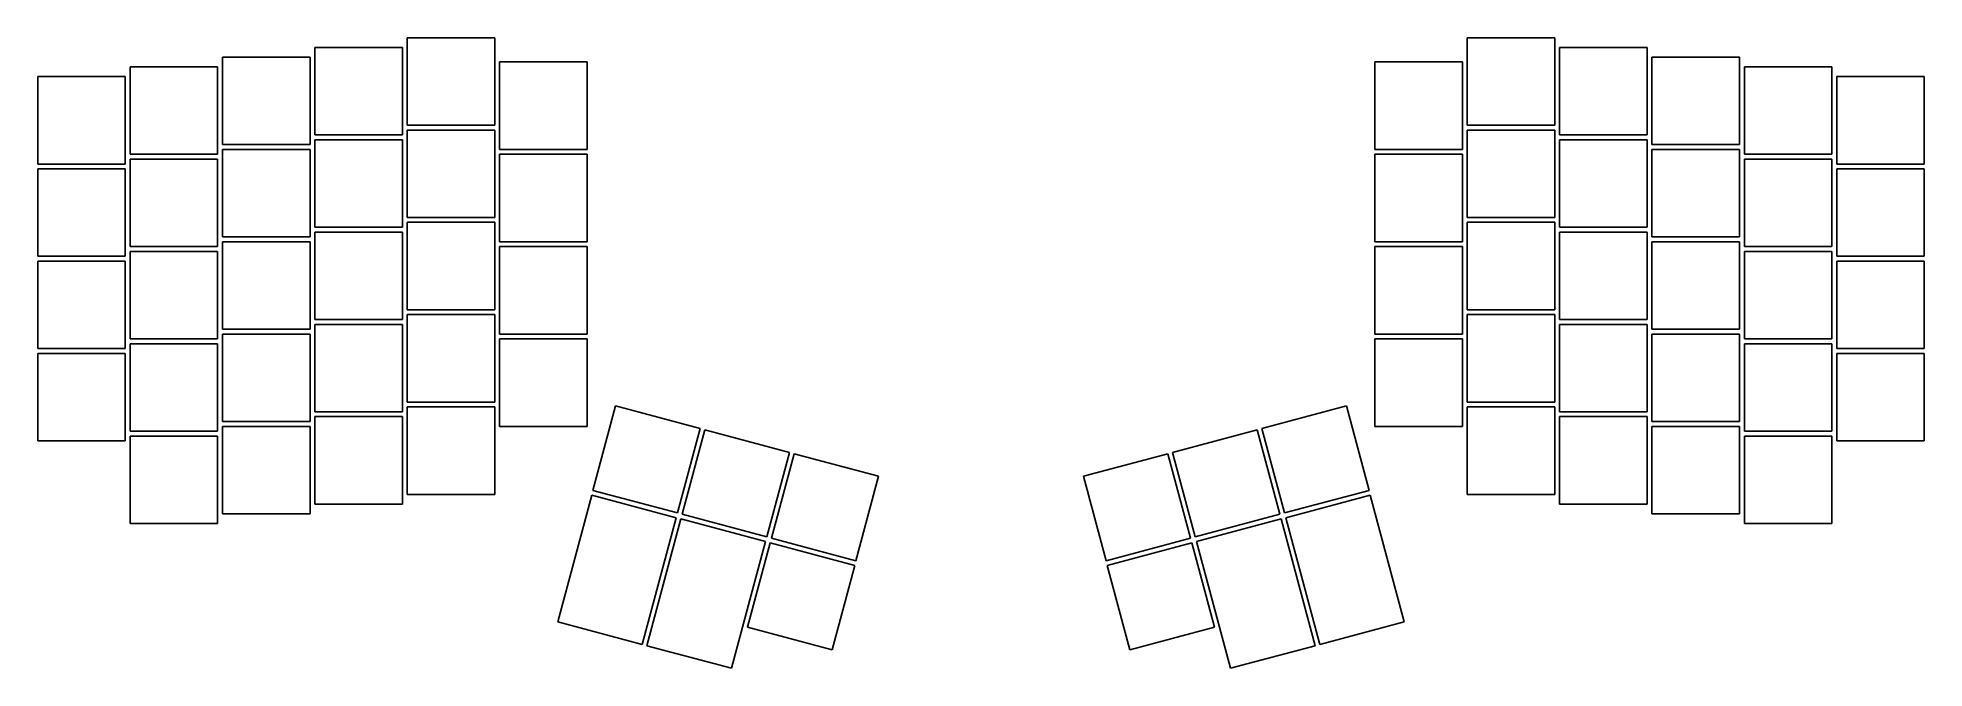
# Model space of a CAD drawing. Header units: millimetres. Extents: x -9 to 379, y -37 to 93.
import ezdxf

# ---------------------------------------------------------------- set-up
doc = ezdxf.new("R2010")
doc.units = ezdxf.units.MM

msp = doc.modelspace()

# ---------------------------------------------------------------- linework, layer by layer
for p, q in [((48, 91), (66, 91)), ((48, 73), (48, 91)), ((66, 91), (66, 73)), ((67, 93), (85, 93)), ((67, 75), (67, 93)), ((85, 93), (85, 75)), ((285, 93), (303, 93)), ((285, 75), (285, 93)), ((303, 93), (303, 75)), ((304, 91), (322, 91)), ((304, 73), (304, 91)), ((322, 91), (322, 73)), ((10, 87), (28, 87)), ((10, 69), (10, 87)), ((28, 87), (28, 69)), ((29, 89), (47, 89)), ((29, 71), (29, 89)), ((47, 89), (47, 71)), ((86, 88), (104, 88)), ((86, 70), (86, 88)), ((104, 88), (104, 70)), ((266, 88), (284, 88)), ((266, 70), (266, 88)), ((284, 88), (284, 70)), ((323, 89), (341, 89)), ((323, 71), (323, 89)), ((341, 89), (341, 71)), ((342, 87), (360, 87)), ((342, 69), (342, 87)), ((360, 87), (360, 69)), ((-9, 85), (9, 85)), ((-9, 67), (-9, 85)), ((9, 85), (9, 67)), ((361, 85), (379, 85)), ((361, 67), (361, 85)), ((379, 85), (379, 67)), ((85, 75), (67, 75)), ((67, 74), (85, 74)), ((67, 56), (67, 74)), ((85, 74), (85, 56)), ((303, 75), (285, 75)), ((285, 74), (303, 74)), ((285, 56), (285, 74)), ((303, 74), (303, 56)), ((47, 71), (29, 71)), ((29, 70), (47, 70)), ((29, 52), (29, 70)), ((47, 70), (47, 52)), ((66, 73), (48, 73)), ((48, 72), (66, 72)), ((48, 54), (48, 72)), ((66, 72), (66, 54)), ((104, 70), (86, 70)), ((284, 70), (266, 70)), ((322, 73), (304, 73)), ((304, 72), (322, 72)), ((304, 54), (304, 72)), ((322, 72), (322, 54)), ((341, 71), (323, 71)), ((323, 70), (341, 70)), ((323, 52), (323, 70)), ((341, 70), (341, 52)), ((9, 67), (-9, 67)), ((-9, 66), (9, 66)), ((-9, 48), (-9, 66)), ((9, 66), (9, 48)), ((28, 69), (10, 69)), ((10, 68), (28, 68)), ((10, 50), (10, 68)), ((28, 68), (28, 50)), ((86, 69), (104, 69)), ((86, 51), (86, 69)), ((104, 69), (104, 51)), ((266, 69), (284, 69)), ((266, 51), (266, 69)), ((284, 69), (284, 51)), ((360, 69), (342, 69)), ((342, 68), (360, 68)), ((342, 50), (342, 68)), ((360, 68), (360, 50)), ((379, 67), (361, 67)), ((361, 66), (379, 66)), ((361, 48), (361, 66)), ((379, 66), (379, 48)), ((85, 56), (67, 56)), ((67, 55), (85, 55)), ((67, 37), (67, 55)), ((85, 55), (85, 37)), ((303, 56), (285, 56)), ((285, 55), (303, 55)), ((285, 37), (285, 55)), ((303, 55), (303, 37)), ((47, 52), (29, 52)), ((29, 51), (47, 51)), ((29, 33), (29, 51)), ((47, 51), (47, 33)), ((66, 54), (48, 54)), ((48, 53), (66, 53)), ((48, 35), (48, 53)), ((66, 53), (66, 35)), ((104, 51), (86, 51)), ((284, 51), (266, 51)), ((322, 54), (304, 54)), ((304, 53), (322, 53)), ((304, 35), (304, 53)), ((322, 53), (322, 35)), ((341, 52), (323, 52)), ((323, 51), (341, 51)), ((323, 33), (323, 51)), ((341, 51), (341, 33)), ((9, 48), (-9, 48)), ((-9, 47), (9, 47)), ((-9, 29), (-9, 47)), ((9, 47), (9, 29)), ((28, 50), (10, 50)), ((10, 49), (28, 49)), ((10, 31), (10, 49)), ((28, 49), (28, 31)), ((86, 50), (104, 50)), ((86, 32), (86, 50)), ((104, 50), (104, 32)), ((266, 50), (284, 50)), ((266, 32), (266, 50)), ((284, 50), (284, 32)), ((360, 50), (342, 50)), ((342, 49), (360, 49)), ((342, 31), (342, 49)), ((360, 49), (360, 31)), ((379, 48), (361, 48)), ((361, 47), (379, 47)), ((361, 29), (361, 47)), ((379, 47), (379, 29)), ((66, 35), (48, 35)), ((85, 37), (67, 37)), ((67, 36), (85, 36)), ((67, 18), (67, 36)), ((85, 36), (85, 18)), ((303, 37), (285, 37)), ((285, 36), (303, 36)), ((285, 18), (285, 36)), ((303, 36), (303, 18)), ((322, 35), (304, 35)), ((47, 33), (29, 33)), ((29, 32), (47, 32)), ((29, 14), (29, 32)), ((47, 32), (47, 14)), ((48, 34), (66, 34)), ((48, 16), (48, 34)), ((66, 34), (66, 16)), ((104, 32), (86, 32)), ((284, 32), (266, 32)), ((304, 34), (322, 34)), ((304, 16), (304, 34)), ((322, 34), (322, 16)), ((341, 33), (323, 33)), ((323, 32), (341, 32)), ((323, 14), (323, 32)), ((341, 32), (341, 14)), ((9, 29), (-9, 29)), ((-9, 28), (9, 28)), ((-9, 10), (-9, 28)), ((9, 28), (9, 10)), ((28, 31), (10, 31)), ((10, 30), (28, 30)), ((10, 12), (10, 30)), ((28, 30), (28, 12)), ((86, 31), (104, 31)), ((86, 13), (86, 31)), ((104, 31), (104, 13)), ((266, 31), (284, 31)), ((266, 13), (266, 31)), ((284, 31), (284, 13)), ((360, 31), (342, 31)), ((342, 30), (360, 30)), ((342, 12), (342, 30)), ((360, 30), (360, 12)), ((379, 29), (361, 29)), ((361, 28), (379, 28)), ((361, 10), (361, 28)), ((379, 28), (379, 10)), ((66, 16), (48, 16)), ((85, 18), (67, 18)), ((67, 17), (85, 17)), ((67, -1), (67, 17)), ((85, 17), (85, -1)), ((105.19, -0.18), (109.85, 17.21)), ((109.85, 17.21), (127.24, 12.55)), ((242.76, 12.55), (260.15, 17.21)), ((260.15, 17.21), (264.81, -0.18)), ((303, 18), (285, 18)), ((285, 17), (303, 17)), ((285, -1), (285, 17)), ((303, 17), (303, -1)), ((322, 16), (304, 16)), ((28, 12), (10, 12)), ((47, 14), (29, 14)), ((29, 13), (47, 13)), ((29, -5), (29, 13)), ((47, 13), (47, -5)), ((48, 15), (66, 15)), ((48, -3), (48, 15)), ((66, 15), (66, -3)), ((104, 13), (86, 13)), ((127.24, 12.55), (122.58, -4.83)), ((123.54, -5.09), (128.2, 12.29)), ((128.2, 12.29), (145.59, 7.63)), ((224.41, 7.63), (241.8, 12.29)), ((241.8, 12.29), (246.46, -5.09)), ((247.42, -4.83), (242.76, 12.55)), ((284, 13), (266, 13)), ((304, 15), (322, 15)), ((304, -3), (304, 15)), ((322, 15), (322, -3)), ((341, 14), (323, 14)), ((323, 13), (341, 13)), ((323, -5), (323, 13)), ((341, 13), (341, -5)), ((360, 12), (342, 12)), ((9, 10), (-9, 10)), ((10, 11), (28, 11)), ((10, -7), (10, 11)), ((28, 11), (28, -7)), ((342, 11), (360, 11)), ((342, -7), (342, 11)), ((360, 11), (360, -7)), ((379, 10), (361, 10)), ((145.59, 7.63), (140.93, -9.75)), ((141.89, -10.01), (146.55, 7.38)), ((146.55, 7.38), (163.94, 2.72)), ((206.06, 2.72), (223.45, 7.38)), ((223.45, 7.38), (228.11, -10.01)), ((229.07, -9.75), (224.41, 7.63)), ((163.94, 2.72), (159.28, -14.67)), ((210.72, -14.67), (206.06, 2.72)), ((66, -3), (48, -3)), ((85, -1), (67, -1)), ((97.94, -27.22), (104.93, -1.14)), ((104.93, -1.14), (122.32, -5.8)), ((122.58, -4.83), (105.19, -0.18)), ((264.81, -0.18), (247.42, -4.83)), ((247.68, -5.8), (265.07, -1.14)), ((265.07, -1.14), (272.06, -27.22)), ((303, -1), (285, -1)), ((322, -3), (304, -3)), ((28, -7), (10, -7)), ((47, -5), (29, -5)), ((122.32, -5.8), (115.33, -31.88)), ((116.3, -32.14), (123.28, -6.06)), ((123.28, -6.06), (140.67, -10.72)), ((140.93, -9.75), (123.54, -5.09)), ((246.46, -5.09), (229.07, -9.75)), ((229.33, -10.72), (246.72, -6.06)), ((246.72, -6.06), (253.7, -32.14)), ((254.67, -31.88), (247.68, -5.8)), ((341, -5), (323, -5)), ((360, -7), (342, -7)), ((140.67, -10.72), (133.68, -36.8)), ((136.98, -28.36), (141.64, -10.98)), ((141.64, -10.98), (159.02, -15.64)), ((159.28, -14.67), (141.89, -10.01)), ((228.11, -10.01), (210.72, -14.67)), ((210.98, -15.64), (228.36, -10.98)), ((228.36, -10.98), (233.02, -28.36)), ((236.32, -36.8), (229.33, -10.72)), ((159.02, -15.64), (154.36, -33.02)), ((215.64, -33.02), (210.98, -15.64)), ((115.33, -31.88), (97.94, -27.22)), ((154.36, -33.02), (136.98, -28.36)), ((233.02, -28.36), (215.64, -33.02)), ((272.06, -27.22), (254.67, -31.88)), ((133.68, -36.8), (116.3, -32.14)), ((253.7, -32.14), (236.32, -36.8))]:
    msp.add_line(p, q)

doc.saveas('drawing.dxf')
